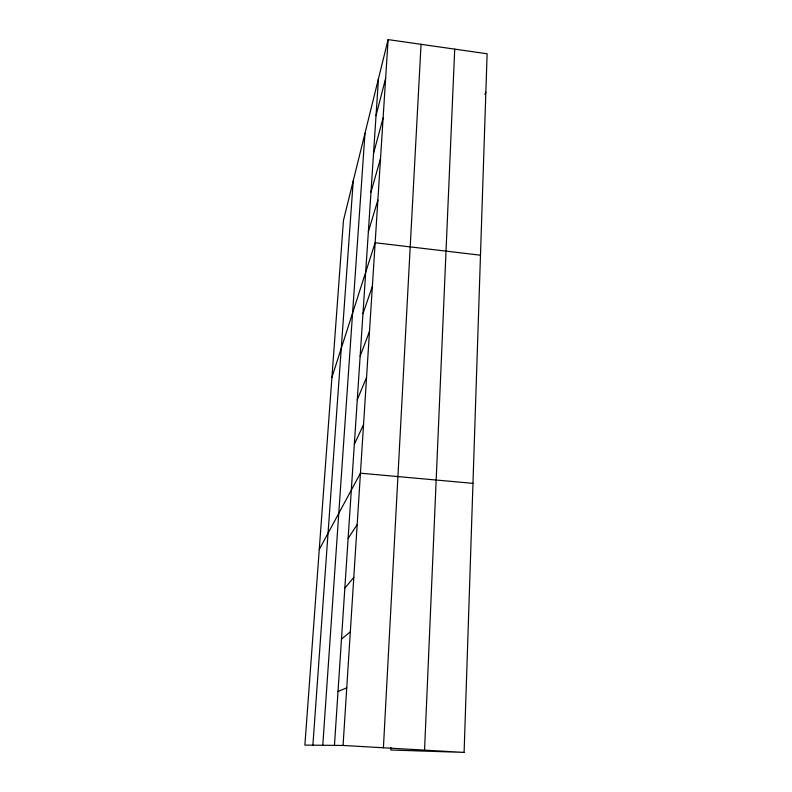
<?xml version="1.0" encoding="UTF-8"?>
<svg xmlns="http://www.w3.org/2000/svg" width="792" height="792" viewBox="0 0 792 792"><rect width="100%" height="100%" fill="white"/><g stroke="black" fill="none" stroke-linecap="round" stroke-linejoin="round"><path stroke-width="1.19" d="M464.102 752.4L487.12 53.777L388.11 39.6L343.451 220.483L304.88 745.104L343.075 745.46L464.102 752.4L390.812 750.014L390.941 747.559M424.552 750.133L454.717 49.134M383.407 747.777L421.047 44.312M343.075 745.46L388.11 39.6M334.462 745.381L378.467 78.685M322.78 745.272L364.983 133.264M312.889 745.173L353.232 180.873M376.022 115.632L385.645 78.279M373.527 153.43L383.12 117.899M370.983 192.1L380.526 158.489M368.369 231.68L377.873 200.089M331.917 377.408L375.151 242.738L480.487 255.202M362.954 313.691L372.359 286.476M360.152 356.192L369.498 331.343M357.271 399.732L366.557 377.388M484.912 94.416L485.852 92.149M354.331 444.362L363.548 424.651M319.265 549.499L360.449 473.19L472.963 483.358M348.114 538.481L357.172 524.581M344.837 588.139L353.796 577.447M341.471 639.134L350.321 631.828M338.016 691.525L346.757 687.812"/></g></svg>
